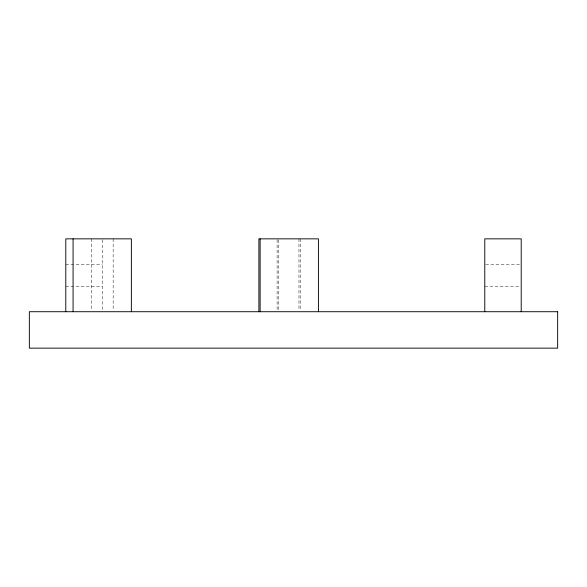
<?xml version="1.0" encoding="UTF-8"?>
<svg xmlns="http://www.w3.org/2000/svg" width="587" height="587" viewBox="0 0 587 587"><rect width="100%" height="100%" fill="white"/><g stroke="black" fill="none" stroke-linecap="round" stroke-linejoin="round"><path stroke-width="0.44" stroke-dasharray="2.94 2.2" d="M65.788 264.355L102.219 264.355M485.691 264.355L520.302 264.355M65.788 286.214L102.219 286.214M484.781 286.214L520.302 286.214M300.206 238.85L300.206 310.809M298.966 238.85L298.966 310.809M278.348 239.76L278.348 310.809M277.108 239.76L277.108 310.809M113.152 238.85L113.152 310.809M102.219 239.76L102.219 311.719M91.286 238.85L91.286 310.809"/><path stroke-width="0.88" d="M521.212 311.719L521.212 238.85L484.781 238.85L484.781 311.719M318.425 311.719L318.425 238.85L258.889 238.85L258.889 311.719M260.129 238.85L260.129 311.719M131.363 311.719L131.363 238.85L65.788 238.85L65.788 311.719M73.074 238.85L73.074 311.719M557.65 311.719L29.35 311.719L29.35 348.15L557.65 348.15L557.65 311.719"/></g></svg>
